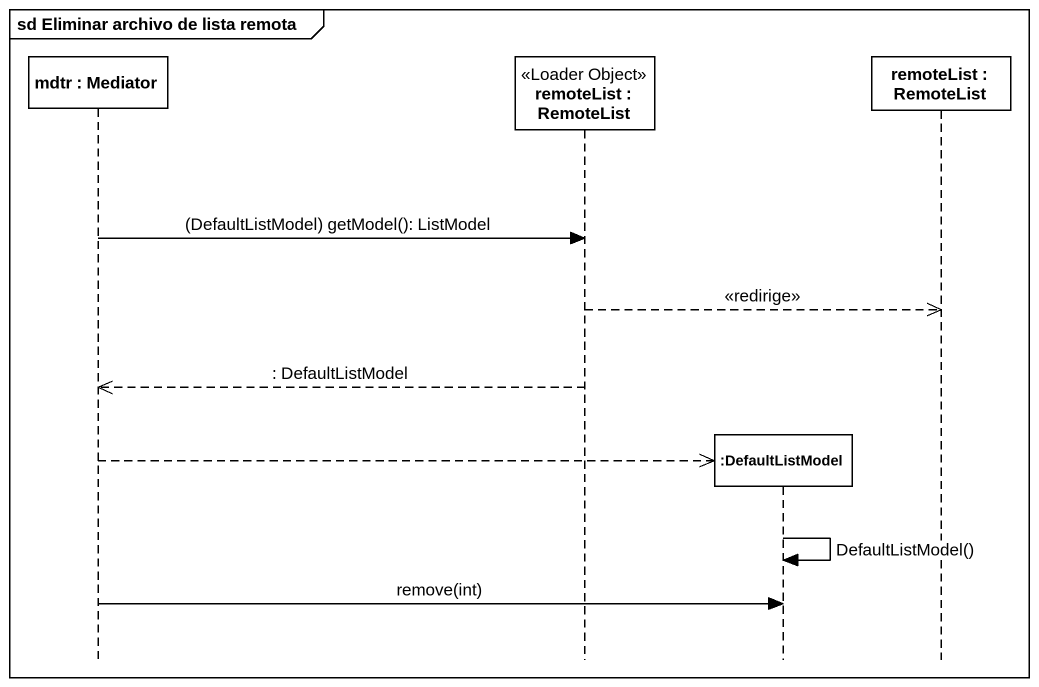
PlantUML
@startuml
mainframe sd Eliminar archivo de lista remota
hide footbox
participant "mdtr : Mediator" as mdtr
participant "remoteList : RemoteList" as remoteList <<Loader Object>>
participant ":DefaultListModel" as DefaultListModel
participant "remoteList : RemoteList" as remoteList_2

mdtr -> remoteList : (DefaultListModel) getModel(): ListModel
remoteList -->> remoteList_2 : <<redirige>>
remoteList -->> mdtr : : DefaultListModel
mdtr -->> DefaultListModel **
DefaultListModel -> DefaultListModel : DefaultListModel()
mdtr -> DefaultListModel : remove(int)
@enduml
